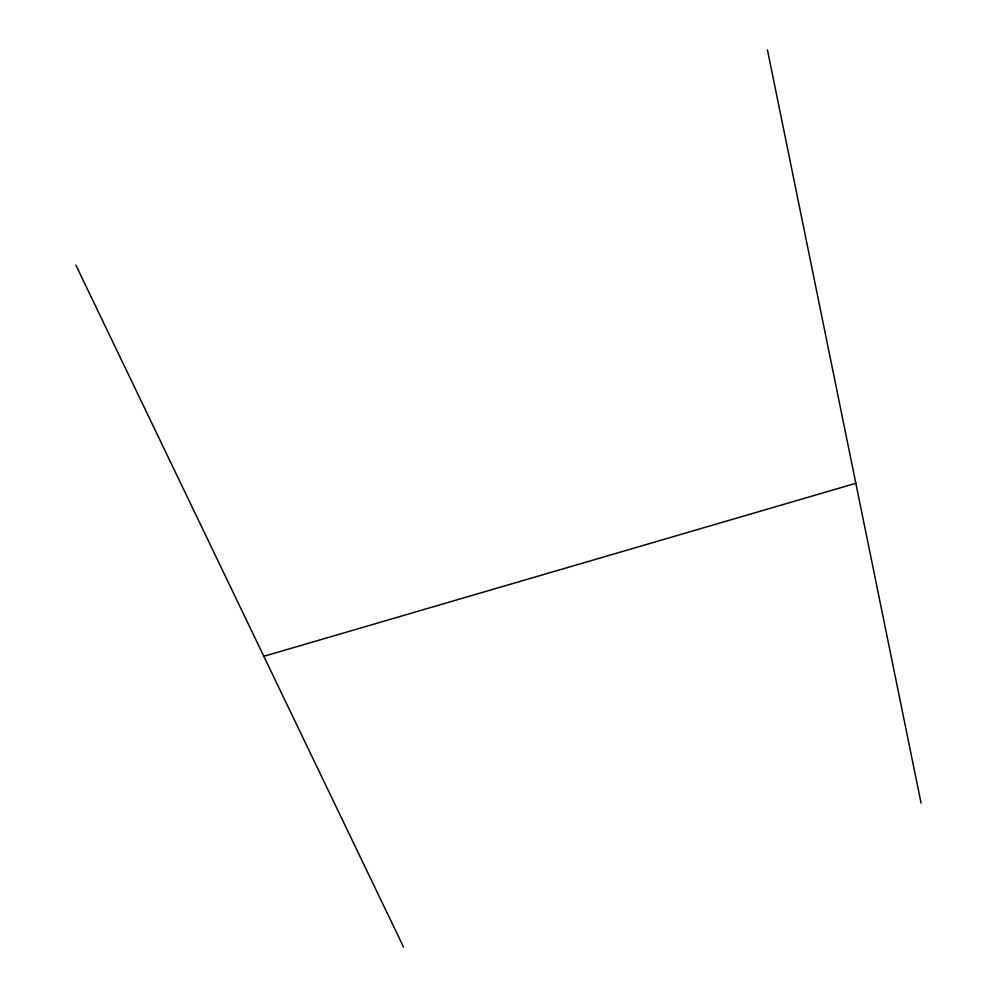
<?xml version="1.0" encoding="UTF-8"?>
<svg xmlns="http://www.w3.org/2000/svg" width="997" height="997" viewBox="0 0 997 997"><rect width="100%" height="100%" fill="white"/><g stroke="black" fill="none" stroke-linecap="round" stroke-linejoin="round"><path stroke-width="1.5" d="M263.831 656.3L855.85 483.283M75.909 265.177L403.573 947.15M767.428 49.85L921.091 803.158"/></g></svg>
